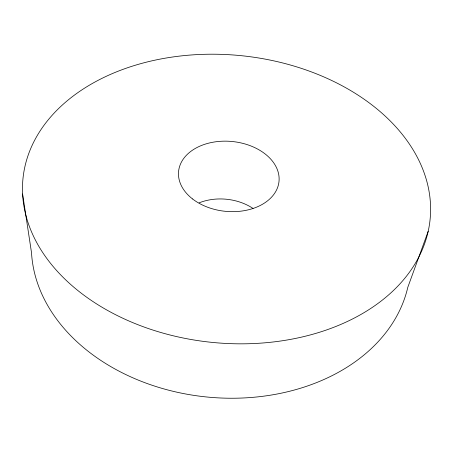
<?xml version="1.0" encoding="UTF-8"?>
<svg xmlns="http://www.w3.org/2000/svg" width="452" height="452" viewBox="0 0 452 452"><rect width="100%" height="100%" fill="white"/><g stroke="black" fill="none" stroke-linecap="round" stroke-linejoin="round"><path stroke-width="0.68" d="M428.174 231.356A204.581 144.092 5.7 0 1 98.508 305.1A204.581 144.092 5.7 0 1 152.929 60.608A204.581 144.092 5.7 0 1 428.174 231.356L407.811 287.286A190.021 142.866 5.7 0 1 208.818 397.189A190.021 142.866 5.7 0 1 31.527 252.809L22.6 193.981M199.151 202.829A46.957 34.9 5.7 0 1 253.052 208.445M192.575 198.965A50.46 35.07 5.7 0 0 277.172 188.603A50.46 35.07 5.7 0 0 216.638 141.668A50.46 35.07 5.7 0 0 192.575 198.965"/></g></svg>
